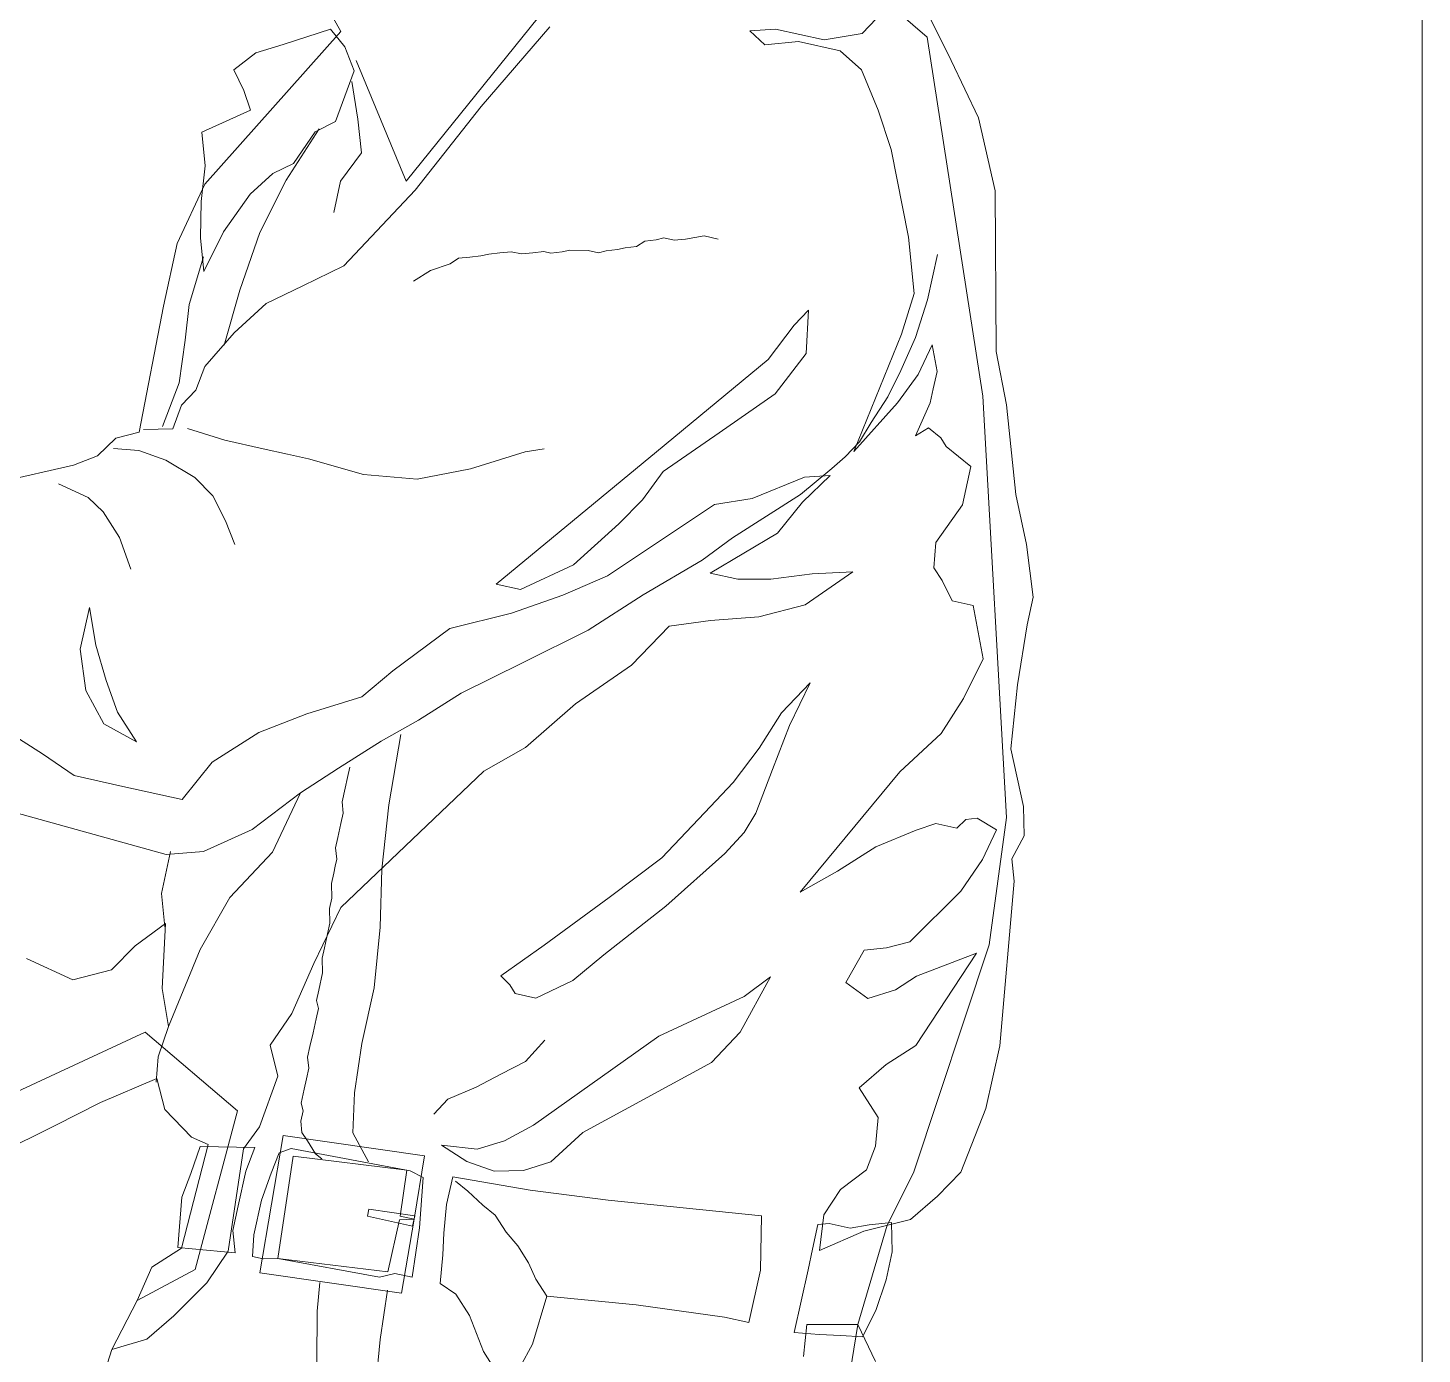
# Model space of a CAD drawing. Header units: millimetres. Extents: x -346728 to 1320345, y -537202 to -385966.
# Drawn here: x 702282 to 705301, y -499180 to -496309 of the extents above; entities that cross this region are included whole.
import ezdxf

# ---------------------------------------------------------------- set-up
doc = ezdxf.new("R2010")
doc.units = ezdxf.units.MM
doc.header["$LTSCALE"] = 100
doc.layers.add('MAY', color=2, linetype='Continuous', lineweight=13)
doc.layers.add('THAY', color=155, linetype='Continuous', lineweight=20)

msp = doc.modelspace()

# ---------------------------------------------------------------- linework, layer by layer
at = {"layer": 'MAY', "color": 33}
for p, q in [((703787.5, -495788.7, -881.1), (703101.5, -496640.6, -881.1)), ((704229.2, -496328.7, -881.1), (703884, -496031.3, -881.1)), ((702920.3, -496245, -881.1), (702959.7, -496316.9, -881.1)), ((703412.4, -496306.3, -881.1), (703263.7, -496478.9, -881.1)), ((704119.5, -496288.7, -881.1), (704088.6, -496321.4, -881.1)), ((704281.1, -496379.7, -881.1), (704237.5, -496291.1, -881.1)), ((702959.7, -496316.9, -881.1), (702665.5, -496646.9, -881.1)), ((702937.1, -496311.9, -881.1), (702835, -496344.7, -881.1)), ((702968.1, -496350.3, -881.1), (702937.1, -496311.9, -881.1)), ((703901.1, -496311.6, -881.1), (703845, -496315, -881.1)), ((703845, -496315, -881.1), (703877.7, -496345.9, -881.1)), ((703877.7, -496345.9, -881.1), (703950.5, -496338.3, -881.1)), ((704006.6, -496334.9, -881.1), (703901.1, -496311.6, -881.1)), ((703950.5, -496338.3, -881.1), (704040.9, -496358.3, -881.1)), ((704088.6, -496321.4, -881.1), (704006.6, -496334.9, -881.1)), ((704349.8, -497106, -881.1), (704229.2, -496328.7, -881.1)), ((702775.7, -496363.1, -881.1), (702728, -496400, -881.1)), ((702835, -496344.7, -881.1), (702775.7, -496363.1, -881.1)), ((702988.3, -496402.2, -881.1), (702968.1, -496350.3, -881.1)), ((704040.9, -496358.3, -881.1), (704087, -496400, -881.1)), ((703101.5, -496640.6, -881.1), (702993.2, -496379.6, -881.1)), ((704340.7, -496503.5, -881.1), (704281.1, -496379.7, -881.1)), ((702728, -496400, -881.1), (702749.8, -496444.3, -881.1)), ((702948.2, -496511.9, -881.1), (702988.3, -496402.2, -881.1)), ((702983.3, -496424.8, -881.1), (702996.7, -496506.8, -881.1)), ((704087, -496400, -881.1), (704123.1, -496487, -881.1)), ((702749.8, -496444.3, -881.1), (702764.1, -496487, -881.1)), ((702764.1, -496487, -881.1), (702658.7, -496534.8, -881.1)), ((703263.7, -496478.9, -881.1), (703120.8, -496660.6, -881.1)), ((704123.1, -496487, -881.1), (704151.6, -496572.3, -881.1)), ((702903.9, -496533.7, -881.1), (702948.2, -496511.9, -881.1)), ((702996.7, -496506.8, -881.1), (703004.4, -496579.6, -881.1)), ((704376.8, -496661.6, -881.1), (704340.7, -496503.5, -881.1)), ((702658.7, -496534.8, -881.1), (702666.3, -496607.6, -881.1)), ((702913.1, -496527.8, -881.1), (702841.3, -496638.4, -881.1)), ((702857.1, -496602.4, -881.1), (702903.9, -496533.7, -881.1)), ((703004.4, -496579.6, -881.1), (702959.3, -496640.7, -881.1)), ((704151.6, -496572.3, -881.1), (704188.7, -496762.3, -881.1)), ((702666.3, -496607.6, -881.1), (702657.2, -496684.6, -881.1)), ((702812.8, -496624.2, -881.1), (702857.1, -496602.4, -881.1)), ((702763.5, -496668.6, -881.1), (702812.8, -496624.2, -881.1)), ((702841.3, -496638.4, -881.1), (702784.5, -496752.2, -881.1)), ((702959.3, -496640.7, -881.1), (702944.3, -496708.5, -881.1)), ((702665.5, -496646.9, -881.1), (702605.4, -496775.9, -881.1)), ((702705.8, -496750.7, -881.1), (702763.5, -496668.6, -881.1)), ((703120.8, -496660.6, -881.1), (702966.2, -496824, -881.1)), ((702657.2, -496684.6, -881.1), (702655.6, -496763.3, -881.1)), ((702663.3, -496836.1, -881.1), (702705.8, -496750.7, -881.1)), ((702784.5, -496752.2, -881.1), (702741.1, -496877, -881.1)), ((703746.8, -496759.4, -881.1), (703705.8, -496766.2, -881.1)), ((703777, -496766.1, -881.1), (703746.8, -496759.4, -881.1)), ((702605.4, -496775.9, -881.1), (702575.5, -496911.5, -881.1)), ((702655.6, -496763.3, -881.1), (702663.3, -496836.1, -881.1)), ((703455.7, -496789.9, -881.1), (703438.9, -496794.1, -881.1)), ((703495, -496790.7, -881.1), (703455.7, -496789.9, -881.1)), ((703517.6, -496795.7, -881.1), (703495, -496790.7, -881.1)), ((703534.3, -496791.5, -881.1), (703517.6, -496795.7, -881.1)), ((703558.6, -496789, -881.1), (703534.3, -496791.5, -881.1)), ((703575.3, -496784.8, -881.1), (703558.6, -496789, -881.1)), ((703599.6, -496782.2, -881.1), (703575.3, -496784.8, -881.1)), ((703618, -496770.5, -881.1), (703599.6, -496782.2, -881.1)), ((703642.2, -496767.9, -881.1), (703618, -496770.5, -881.1)), ((703659, -496763.7, -881.1), (703642.2, -496767.9, -881.1)), ((703681.6, -496768.7, -881.1), (703659, -496763.7, -881.1)), ((703705.8, -496766.2, -881.1), (703681.6, -496768.7, -881.1)), ((704188.7, -496762.3, -881.1), (704201.4, -496883.6, -881.1)), ((702662.4, -496804.3, -881.1), (702631.5, -496908.1, -881.1)), ((703196.3, -496819.5, -881.1), (703153.6, -496833.8, -881.1)), ((703214.7, -496807.8, -881.1), (703196.3, -496819.5, -881.1)), ((703238.9, -496805.2, -881.1), (703214.7, -496807.8, -881.1)), ((703263.2, -496802.7, -881.1), (703238.9, -496805.2, -881.1)), ((703279.9, -496798.5, -881.1), (703263.2, -496802.7, -881.1)), ((703304.2, -496796, -881.1), (703279.9, -496798.5, -881.1)), ((703328.5, -496793.4, -881.1), (703304.2, -496796, -881.1)), ((703351.1, -496798.4, -881.1), (703328.5, -496793.4, -881.1)), ((703375.3, -496795.9, -881.1), (703351.1, -496798.4, -881.1)), ((703399.6, -496793.3, -881.1), (703375.3, -496795.9, -881.1)), ((703414.7, -496796.7, -881.1), (703399.6, -496793.3, -881.1)), ((703438.9, -496794.1, -881.1), (703414.7, -496796.7, -881.1)), ((704229.8, -496897.8, -881.1), (704251.5, -496799.8, -881.1)), ((702966.2, -496824, -881.1), (702877.5, -496867.6, -881.1)), ((703153.6, -496833.8, -881.1), (703116.8, -496857.3, -881.1)), ((702741.1, -496877, -881.1), (702707, -496995.8, -881.1)), ((702877.5, -496867.6, -881.1), (702798.1, -496905.4, -881.1)), ((702575.5, -496911.5, -881.1), (702523.1, -497184.4, -881.1)), ((702631.5, -496908.1, -881.1), (702622.4, -496985.1, -881.1)), ((702798.1, -496905.4, -881.1), (702728.7, -496969, -881.1)), ((704201.4, -496883.6, -881.1), (704173.9, -496972.3, -881.1)), ((704204, -496979, -881.1), (704229.8, -496897.8, -881.1)), ((703972.1, -496919.8, -881.1), (703941.2, -496952.5, -881.1)), ((703967.2, -497013.6, -881.1), (703972.1, -496919.8, -881.1)), ((702728.7, -496969, -881.1), (702665.2, -497041.9, -881.1)), ((703941.2, -496952.5, -881.1), (703885.2, -497027.1, -881.1)), ((704173.9, -496972.3, -881.1), (704070.4, -497226, -881.1)), ((702622.4, -496985.1, -881.1), (702610, -497077.1, -881.1)), ((704172.3, -497051, -881.1), (704204, -496979, -881.1)), ((704210, -497059.3, -881.1), (704240, -496994.8, -881.1)), ((704240, -496994.8, -881.1), (704251, -497052.6, -881.1)), ((703885.2, -497027.1, -881.1), (703643.6, -497226.5, -881.1)), ((703900.4, -497101.5, -881.1), (703967.2, -497013.6, -881.1)), ((702665.2, -497041.9, -881.1), (702646, -497093, -881.1)), ((704143.9, -497107.9, -881.1), (704172.3, -497051, -881.1)), ((704164.8, -497120.4, -881.1), (704210, -497059.3, -881.1)), ((704251, -497052.6, -881.1), (704242.6, -497090.2, -881.1)), ((702610, -497077.1, -881.1), (702573.3, -497171.7, -881.1)), ((702646, -497093, -881.1), (702615.1, -497125.7, -881.1)), ((704242.6, -497090.2, -881.1), (704236, -497120.4, -881.1)), ((703779.2, -497185.3, -881.1), (703900.4, -497101.5, -881.1)), ((704070.4, -497226, -881.1), (704164.8, -497120.4, -881.1)), ((704108, -497163.2, -881.1), (704143.9, -497107.9, -881.1)), ((704236, -497120.4, -881.1), (704204.3, -497192.4, -881.1)), ((704401.1, -498018.1, -881.1), (704349.8, -497106, -881.1)), ((702615.1, -497125.7, -881.1), (702595.9, -497176.7, -881.1)), ((702595.9, -497176.7, -881.1), (702532.3, -497178.5, -881.1)), ((702627.7, -497175.9, -881.1), (702708.9, -497201.7, -881.1)), ((704082.9, -497205.1, -881.1), (704108, -497163.2, -881.1)), ((704204.3, -497192.4, -881.1), (704231.9, -497174.8, -881.1)), ((704231.9, -497174.8, -881.1), (704258.7, -497196.5, -881.1)), ((702472.9, -497197, -881.1), (702432.8, -497235.5, -881.1)), ((702523.1, -497184.4, -881.1), (702472.9, -497197, -881.1)), ((702708.9, -497201.7, -881.1), (702791.8, -497220, -881.1)), ((703657.9, -497269.2, -881.1), (703779.2, -497185.3, -881.1)), ((704052, -497237.7, -881.1), (704082.9, -497205.1, -881.1)), ((704258.7, -497196.5, -881.1), (704270.4, -497214.9, -881.1)), ((702432.8, -497235.5, -881.1), (702380.9, -497255.7, -881.1)), ((702467.9, -497219.6, -881.1), (702522.3, -497223.7, -881.1)), ((702522.3, -497223.7, -881.1), (702580.9, -497244.5, -881.1)), ((702580.9, -497244.5, -881.1), (702643.7, -497282.1, -881.1)), ((702791.8, -497220, -881.1), (702844.5, -497231.7, -881.1)), ((702844.5, -497231.7, -881.1), (702889.7, -497241.7, -881.1)), ((702889.7, -497241.7, -881.1), (703008.6, -497275.8, -881.1)), ((703240.3, -497263.8, -881.1), (703359.1, -497226.9, -881.1)), ((703643.6, -497226.5, -881.1), (703295.9, -497513.1, -881.1)), ((703359.1, -497226.9, -881.1), (703400.1, -497220.1, -881.1)), ((704022.8, -497262.9, -881.1), (704052, -497237.7, -881.1)), ((704270.4, -497214.9, -881.1), (704324, -497258.3, -881.1)), ((702380.9, -497255.7, -881.1), (702222.8, -497291.8, -881.1)), ((703124.9, -497285.7, -881.1), (703240.3, -497263.8, -881.1)), ((703612.8, -497330.3, -881.1), (703657.9, -497269.2, -881.1)), ((703955, -497319, -881.1), (704022.8, -497262.9, -881.1)), ((704324, -497258.3, -881.1), (704305.7, -497341.2, -881.1)), ((702348.3, -497295.9, -881.1), (702412.8, -497325.9, -881.1)), ((702643.7, -497282.1, -881.1), (702682.3, -497322.2, -881.1)), ((703008.6, -497275.8, -881.1), (703124.9, -497285.7, -881.1)), ((703963.4, -497281.4, -881.1), (703850.5, -497327.5, -881.1)), ((703959.2, -497335.8, -881.1), (704019.4, -497277.9, -881.1)), ((704019.4, -497277.9, -881.1), (703963.4, -497281.4, -881.1)), ((702412.8, -497325.9, -881.1), (702445.5, -497356.8, -881.1)), ((702682.3, -497322.2, -881.1), (702709.9, -497375.8, -881.1)), ((703561.8, -497382.3, -881.1), (703612.8, -497330.3, -881.1)), ((703850.5, -497327.5, -881.1), (703768.5, -497341, -881.1)), ((703881.5, -497366, -881.1), (703955, -497319, -881.1)), ((702445.5, -497356.8, -881.1), (702480.7, -497412, -881.1)), ((703768.5, -497341, -881.1), (703536.8, -497495.3, -881.1)), ((703904.9, -497402.8, -881.1), (703959.2, -497335.8, -881.1)), ((704305.7, -497341.2, -881.1), (704248.1, -497423.3, -881.1)), ((702709.9, -497375.8, -881.1), (702730.1, -497427.6, -881.1)), ((703463.2, -497471.1, -881.1), (703561.8, -497382.3, -881.1)), ((703807.9, -497412.9, -881.1), (703881.5, -497366, -881.1)), ((702480.7, -497412, -881.1), (702505, -497480.6, -881.1)), ((703741.8, -497461.5, -881.1), (703807.9, -497412.9, -881.1)), ((703759.4, -497489.1, -881.1), (703904.9, -497402.8, -881.1)), ((704248.1, -497423.3, -881.1), (704243.9, -497477.7, -881.1)), ((703348.6, -497524.8, -881.1), (703463.2, -497471.1, -881.1)), ((703614.7, -497536.2, -881.1), (703741.8, -497461.5, -881.1)), ((704243.9, -497477.7, -881.1), (704261.5, -497505.3, -881.1)), ((703295.9, -497513.1, -881.1), (703348.6, -497524.8, -881.1)), ((703536.8, -497495.3, -881.1), (703440.7, -497537.2, -881.1)), ((703819.7, -497502.4, -881.1), (703759.4, -497489.1, -881.1)), ((703890.8, -497502.4, -881.1), (703819.7, -497502.4, -881.1)), ((703980.4, -497490.5, -881.1), (703890.8, -497502.4, -881.1)), ((703965.4, -497558.3, -881.1), (704068.2, -497486.2, -881.1)), ((704068.2, -497486.2, -881.1), (703980.4, -497490.5, -881.1)), ((704261.5, -497505.3, -881.1), (704283.4, -497549.6, -881.1)), ((703440.7, -497537.2, -881.1), (703329.4, -497575.8, -881.1)), ((703495.2, -497612.5, -881.1), (703614.7, -497536.2, -881.1)), ((702415.6, -497563.6, -881.1), (702395.6, -497654, -881.1)), ((702429.1, -497645.6, -881.1), (702415.6, -497563.6, -881.1)), ((703329.4, -497575.8, -881.1), (703195.6, -497609.5, -881.1)), ((703865, -497583.6, -881.1), (703965.4, -497558.3, -881.1)), ((704283.4, -497549.6, -881.1), (704328.6, -497559.6, -881.1)), ((704328.6, -497559.6, -881.1), (704350.5, -497675, -881.1)), ((703589, -497688.5, -881.1), (703670.9, -497603.9, -881.1)), ((703670.9, -497603.9, -881.1), (703760.4, -497592.1, -881.1)), ((703760.4, -497592.1, -881.1), (703865, -497583.6, -881.1)), ((703195.6, -497609.5, -881.1), (703072.7, -497700.8, -881.1)), ((703353, -497683.8, -881.1), (703495.2, -497612.5, -881.1)), ((702395.6, -497654, -881.1), (702407.5, -497743.5, -881.1)), ((702451.8, -497721.7, -881.1), (702429.1, -497645.6, -881.1)), ((703220, -497749.2, -881.1), (703353, -497683.8, -881.1)), ((703467.7, -497772.3, -881.1), (703589, -497688.5, -881.1)), ((704350.5, -497675, -881.1), (704307.9, -497760.4, -881.1)), ((702476.1, -497790.3, -881.1), (702451.8, -497721.7, -881.1)), ((703072.7, -497700.8, -881.1), (703005, -497757, -881.1)), ((703975.6, -497726.5, -881.1), (703913.8, -497791.9, -881.1)), ((703931.4, -497819.5, -881.1), (703975.6, -497726.5, -881.1)), ((702407.5, -497743.5, -881.1), (702446.9, -497815.4, -881.1)), ((703005, -497757, -881.1), (702886.2, -497794, -881.1)), ((703128, -497807.9, -881.1), (703220, -497749.2, -881.1)), ((703359.9, -497867, -881.1), (703467.7, -497772.3, -881.1)), ((704307.9, -497760.4, -881.1), (704259.4, -497836.6, -881.1)), ((702446.9, -497815.4, -881.1), (702517.2, -497854.6, -881.1)), ((702517.2, -497854.6, -881.1), (702476.1, -497790.3, -881.1)), ((702886.2, -497794, -881.1), (702782.5, -497834.2, -881.1)), ((703046.9, -497853.2, -881.1), (703128, -497807.9, -881.1)), ((703913.8, -497791.9, -881.1), (703865.3, -497868.1, -881.1)), ((702313.9, -497880.8, -881.1), (702237.7, -497832.4, -881.1)), ((702782.5, -497834.2, -881.1), (702681.3, -497898.8, -881.1)), ((703089.6, -497838.9, -881.1), (703063.8, -497991.2, -881.1)), ((703894.7, -497914.1, -881.1), (703931.4, -497819.5, -881.1)), ((704259.4, -497836.6, -881.1), (704170, -497919.6, -881.1)), ((702954.9, -497911.9, -881.1), (703046.9, -497853.2, -881.1)), ((703269.6, -497918.2, -881.1), (703359.9, -497867, -881.1)), ((703865.3, -497868.1, -881.1), (703809.4, -497942.6, -881.1)), ((702382.6, -497927.6, -881.1), (702313.9, -497880.8, -881.1)), ((702681.3, -497898.8, -881.1), (702616.1, -497979.2, -881.1)), ((702488, -497950.9, -881.1), (702382.6, -497927.6, -881.1)), ((702872.2, -497964.7, -881.1), (702954.9, -497911.9, -881.1)), ((702959.5, -498213.1, -881.1), (703269.6, -497918.2, -881.1)), ((702974.2, -497931.9, -881.1), (702969.2, -497954.5, -881.1)), ((702979.2, -497909.3, -881.1), (702974.2, -497931.9, -881.1)), ((703858, -498008.7, -881.1), (703894.7, -497914.1, -881.1)), ((704170, -497919.6, -881.1), (703954.4, -498180.1, -881.1)), ((702016.1, -497941.4, -881.1), (702581.9, -498098.1, -881.1)), ((702616.1, -497979.2, -881.1), (702488, -497950.9, -881.1)), ((702767.6, -498044.3, -881.1), (702872.2, -497964.7, -881.1)), ((702872.2, -497964.7, -881.1), (702812.1, -498093.6, -881.1)), ((702969.2, -497954.5, -881.1), (702962.6, -497984.7, -881.1)), ((703809.4, -497942.6, -881.1), (703747.5, -498008, -881.1)), ((702962.6, -497984.7, -881.1), (702965.1, -498008.9, -881.1)), ((703063.8, -497991.2, -881.1), (703048.9, -498130.2, -881.1)), ((702965.1, -498008.9, -881.1), (702960.1, -498031.5, -881.1)), ((703747.5, -498008, -881.1), (703654.7, -498106, -881.1)), ((703832.9, -498050.5, -881.1), (703858, -498008.7, -881.1)), ((704293.2, -498041.6, -881.1), (704313.2, -498022.4, -881.1)), ((704313.2, -498022.4, -881.1), (704337.5, -498019.8, -881.1)), ((704337.5, -498019.8, -881.1), (704379.3, -498044.9, -881.1)), ((702662.3, -498092.1, -881.1), (702767.6, -498044.3, -881.1)), ((702960.1, -498031.5, -881.1), (702953.4, -498061.7, -881.1)), ((703791.1, -498096.6, -881.1), (703832.9, -498050.5, -881.1)), ((704118.3, -498082, -881.1), (704205.3, -498045.9, -881.1)), ((704205.3, -498045.9, -881.1), (704248, -498031.6, -881.1)), ((704248, -498031.6, -881.1), (704293.2, -498041.6, -881.1)), ((704379.3, -498044.9, -881.1), (704349.3, -498109.3, -881.1)), ((702953.4, -498061.7, -881.1), (702948.4, -498084.3, -881.1)), ((702948.4, -498084.3, -881.1), (702951, -498108.5, -881.1)), ((704035.5, -498134.8, -881.1), (704118.3, -498082, -881.1)), ((702591.1, -498092.2, -881.1), (702571.2, -498182.6, -881.1)), ((702581.9, -498098.1, -881.1), (702662.3, -498092.1, -881.1)), ((702812.1, -498093.6, -881.1), (702719.3, -498191.6, -881.1)), ((702951, -498108.5, -881.1), (702947.7, -498123.6, -881.1)), ((703654.7, -498106, -881.1), (703541, -498191.5, -881.1)), ((703663.2, -498210.6, -881.1), (703791.1, -498096.6, -881.1)), ((704349.3, -498109.3, -881.1), (704302.5, -498178, -881.1)), ((702944.3, -498138.6, -881.1), (702939.3, -498161.2, -881.1)), ((702947.7, -498123.6, -881.1), (702944.3, -498138.6, -881.1)), ((703048.9, -498130.2, -881.1), (703044.9, -498255.7, -881.1)), ((703954.4, -498180.1, -881.1), (704035.5, -498134.8, -881.1)), ((702939.3, -498161.2, -881.1), (702940.2, -498193, -881.1)), ((704302.5, -498178, -881.1), (704191.4, -498287.8, -881.1)), ((702571.2, -498182.6, -881.1), (702578.8, -498255.4, -881.1)), ((702719.3, -498191.6, -881.1), (702655, -498303.9, -881.1)), ((702940.2, -498193, -881.1), (702935.2, -498215.6, -881.1)), ((703541, -498191.5, -881.1), (703399.7, -498294.6, -881.1)), ((703529.5, -498315.3, -881.1), (703663.2, -498210.6, -881.1)), ((702901, -498334.5, -881.1), (702959.5, -498213.1, -881.1)), ((702935.2, -498215.6, -881.1), (702936.1, -498247.4, -881.1)), ((702580.4, -498247.9, -881.1), (702514.4, -498296.5, -881.1)), ((702573.1, -498388.5, -881.1), (702580.4, -498247.9, -881.1)), ((702931.1, -498270, -881.1), (702924.4, -498300.2, -881.1)), ((702936.1, -498247.4, -881.1), (702931.1, -498270, -881.1)), ((703044.9, -498255.7, -881.1), (703031.7, -498387.1, -881.1)), ((702514.4, -498296.5, -881.1), (702463.4, -498348.4, -881.1)), ((702924.4, -498300.2, -881.1), (702919.4, -498322.8, -881.1)), ((703399.7, -498294.6, -881.1), (703306.1, -498360.8, -881.1)), ((704141.2, -498300.4, -881.1), (704092.6, -498305.5, -881.1)), ((704191.4, -498287.8, -881.1), (704141.2, -498300.4, -881.1)), ((704199.5, -498787.3, -881.1), (704363.8, -498294.3, -881.1)), ((702379.8, -498369.5, -881.1), (702279.3, -498323.6, -881.1)), ((702655, -498303.9, -881.1), (702586.6, -498470.5, -881.1)), ((702919.4, -498322.8, -881.1), (702920.3, -498354.6, -881.1)), ((703461.8, -498371.5, -881.1), (703529.5, -498315.3, -881.1)), ((704092.6, -498305.5, -881.1), (704053.4, -498375.8, -881.1)), ((704336.2, -498311.9, -881.1), (704205, -498512, -881.1)), ((704206.5, -498362.2, -881.1), (704336.2, -498311.9, -881.1)), ((702463.4, -498348.4, -881.1), (702379.8, -498369.5, -881.1)), ((702853.5, -498442.5, -881.1), (702901, -498334.5, -881.1)), ((702920.3, -498354.6, -881.1), (702912, -498392.2, -881.1)), ((703306.1, -498360.8, -881.1), (703325.4, -498380.9, -881.1)), ((702586.6, -498470.5, -881.1), (702573.1, -498388.5, -881.1)), ((703031.7, -498387.1, -881.1), (703005, -498507.6, -881.1)), ((703325.4, -498380.9, -881.1), (703337.1, -498399.3, -881.1)), ((703382.3, -498409.2, -881.1), (703461.8, -498371.5, -881.1)), ((703824.2, -498483.2, -881.1), (703890.2, -498363.4, -881.1)), ((703890.2, -498363.4, -881.1), (703833.3, -498406.2, -881.1)), ((704053.4, -498375.8, -881.1), (704101.1, -498410.1, -881.1)), ((704101.1, -498410.1, -881.1), (704160.5, -498391.6, -881.1)), ((704160.5, -498391.6, -881.1), (704206.5, -498362.2, -881.1)), ((702912, -498392.2, -881.1), (702907, -498414.8, -881.1)), ((702907, -498414.8, -881.1), (702911.2, -498431.6, -881.1)), ((703337.1, -498399.3, -881.1), (703359.7, -498404.3, -881.1)), ((703359.7, -498404.3, -881.1), (703382.3, -498409.2, -881.1)), ((703833.3, -498406.2, -881.1), (703648.5, -498491.8, -881.1)), ((702806.7, -498511.2, -881.1), (702853.5, -498442.5, -881.1)), ((702911.2, -498431.6, -881.1), (702906.2, -498454.2, -881.1)), ((702586.6, -498470.5, -881.1), (702564.1, -498536.6, -881.1)), ((702906.2, -498454.2, -881.1), (702899.6, -498484.3, -881.1)), ((701682.5, -498879.1, -881.1), (702536.4, -498483.1, -881.1)), ((702536.4, -498483.1, -881.1), (702735.7, -498653.5, -881.1)), ((702823.5, -498578.1, -881.1), (702806.7, -498511.2, -881.1)), ((702899.6, -498484.3, -881.1), (702892.9, -498514.4, -881.1)), ((703005, -498507.6, -881.1), (702989.3, -498614.7, -881.1)), ((703401.7, -498500.4, -881.1), (703359.9, -498546.5, -881.1)), ((703648.5, -498491.8, -881.1), (703376.8, -498684.6, -881.1)), ((703762.4, -498548.5, -881.1), (703824.2, -498483.2, -881.1)), ((704205, -498512, -881.1), (704140.6, -498553.1, -881.1)), ((702564.1, -498536.6, -881.1), (702559.9, -498591, -881.1)), ((702892.9, -498514.4, -881.1), (702887.9, -498537, -881.1)), ((702887.9, -498537, -881.1), (702890.4, -498561.3, -881.1)), ((702890.4, -498561.3, -881.1), (702885.5, -498583.9, -881.1)), ((703359.9, -498546.5, -881.1), (703306.4, -498574.2, -881.1)), ((703483.9, -498700.3, -881.1), (703762.4, -498548.5, -881.1)), ((704140.6, -498553.1, -881.1), (704082.1, -498603.4, -881.1)), ((702439.5, -498635.5, -881.1), (702561.6, -498583.5, -881.1)), ((702561.6, -498583.5, -881.1), (702578.4, -498650.4, -881.1)), ((702783.5, -498687.8, -881.1), (702823.5, -498578.1, -881.1)), ((702885.5, -498583.9, -881.1), (702880.5, -498606.5, -881.1)), ((703252.8, -498601.9, -881.1), (703191.8, -498627.9, -881.1)), ((703306.4, -498574.2, -881.1), (703252.8, -498601.9, -881.1)), ((704356.6, -498648.2, -881.1), (704371.6, -498580.4, -881.1)), ((702880.5, -498606.5, -881.1), (702873.8, -498636.6, -881.1)), ((702989.3, -498614.7, -881.1), (702986, -498700.9, -881.1)), ((703191.8, -498627.9, -881.1), (703160.9, -498660.6, -881.1)), ((704082.1, -498603.4, -881.1), (704123.2, -498667.8, -881.1)), ((702341.6, -498685, -881.1), (702439.5, -498635.5, -881.1)), ((702578.4, -498650.4, -881.1), (702636.2, -498710.6, -881.1)), ((702735.7, -498653.5, -881.1), (702644.1, -498996.7, -881.1)), ((702878, -498653.4, -881.1), (702873, -498676, -881.1)), ((702873.8, -498636.6, -881.1), (702878, -498653.4, -881.1)), ((704302.4, -498786.4, -881.1), (704356.6, -498648.2, -881.1)), ((702022.2, -498843.5, -881.1), (702341.6, -498685, -881.1)), ((702749.2, -498735.5, -881.1), (702783.5, -498687.8, -881.1)), ((702873, -498676, -881.1), (702875.5, -498700.2, -881.1)), ((703376.8, -498684.6, -881.1), (703314.1, -498718.1, -881.1)), ((704123.2, -498667.8, -881.1), (704117.4, -498729.7, -881.1)), ((702636.2, -498710.6, -881.1), (702672.2, -498726.4, -881.1)), ((702784.7, -499004.1, -881.1), (702834.6, -498707, -881.1)), ((702834.6, -498707, -881.1), (703140.9, -498751, -881.1)), ((702875.5, -498700.2, -881.1), (702887.3, -498718.6, -881.1)), ((702887.3, -498718.6, -881.1), (702904.9, -498746.2, -881.1)), ((702986, -498700.9, -881.1), (703019.6, -498763.7, -881.1)), ((703314.1, -498718.1, -881.1), (703254.7, -498736.6, -881.1)), ((703414.5, -498764, -881.1), (703483.9, -498700.3, -881.1)), ((702672.2, -498726.4, -881.1), (702614.8, -498950.8, -881.1)), ((702655.5, -498730.6, -881.1), (702634.7, -498789.2, -881.1)), ((702773.5, -498733, -881.1), (702655.5, -498730.6, -881.1)), ((702716, -498957.3, -881.1), (702749.2, -498735.5, -881.1)), ((702754.3, -498784.1, -881.1), (702773.5, -498733, -881.1)), ((702826.2, -498744.6, -881.1), (702808.7, -498788.2, -881.1)), ((702856.4, -498751.3, -881.1), (702823.2, -498973.1, -881.1)), ((702852.2, -498734.6, -881.1), (702826.2, -498744.6, -881.1)), ((703110, -498783.6, -881.1), (702852.2, -498734.6, -881.1)), ((703102.4, -498782, -881.1), (702856.4, -498751.3, -881.1)), ((702904.9, -498746.2, -881.1), (702918.3, -498757.1, -881.1)), ((703140.9, -498751, -881.1), (703118.5, -498888.2, -881.1)), ((703254.7, -498736.6, -881.1), (703177.7, -498727.5, -881.1)), ((703177.7, -498727.5, -881.1), (703232.9, -498763.4, -881.1)), ((704117.4, -498729.7, -881.1), (704098.2, -498780.8, -881.1)), ((702737.7, -498859.4, -881.1), (702754.3, -498784.1, -881.1)), ((703088.3, -498881.6, -881.1), (703102.4, -498782, -881.1)), ((703138.4, -498797.8, -881.1), (703110, -498783.6, -881.1)), ((703232.9, -498763.4, -881.1), (703291.5, -498784.3, -881.1)), ((703291.5, -498784.3, -881.1), (703355.1, -498782.5, -881.1)), ((703355.1, -498782.5, -881.1), (703414.5, -498764, -881.1)), ((704098.2, -498780.8, -881.1), (704041.4, -498823.5, -881.1)), ((702634.7, -498789.2, -881.1), (702615.5, -498840.3, -881.1)), ((702808.7, -498788.2, -881.1), (702787.9, -498846.8, -881.1)), ((703130.2, -498906.6, -881.1), (703138.4, -498797.8, -881.1)), ((703202, -498796.1, -881.1), (703188.7, -498856.3, -881.1)), ((703369.4, -498825.2, -881.1), (703202, -498796.1, -881.1)), ((703207.9, -498805.3, -881.1), (703234.7, -498827, -881.1)), ((704142.7, -498901.2, -881.1), (704199.5, -498787.3, -881.1)), ((704251.4, -498838.3, -881.1), (704302.4, -498786.4, -881.1)), ((702615.5, -498840.3, -881.1), (702607.2, -498949.1, -881.1)), ((703234.7, -498827, -881.1), (703267.4, -498857.9, -881.1)), ((703538.5, -498846.7, -881.1), (703369.4, -498825.2, -881.1)), ((704041.4, -498823.5, -881.1), (704005.5, -498878.8, -881.1)), ((704192.9, -498888.6, -881.1), (704251.4, -498838.3, -881.1)), ((702726, -498912.1, -881.1), (702737.7, -498859.4, -881.1)), ((702787.9, -498846.8, -881.1), (702771.2, -498922.1, -881.1)), ((703020.5, -498866.6, -881.1), (703017.2, -498881.7, -881.1)), ((703120.1, -498880.7, -881.1), (703020.5, -498866.6, -881.1)), ((703188.7, -498856.3, -881.1), (703182.9, -498918.3, -881.1)), ((703267.4, -498857.9, -881.1), (703294.2, -498879.6, -881.1)), ((703870.7, -498880.6, -881.1), (703538.5, -498846.7, -881.1)), ((703017.2, -498881.7, -881.1), (703115.1, -498903.3, -881.1)), ((703061.7, -499002.1, -881.1), (703086.7, -498889.1, -881.1)), ((703086.7, -498889.1, -881.1), (703118.5, -498888.2, -881.1)), ((703118.5, -498888.2, -881.1), (703088.3, -498881.6, -881.1)), ((703118.5, -498888.2, -881.1), (703091, -499048.1, -881.1)), ((703115.1, -498903.3, -881.1), (703120.1, -498880.7, -881.1)), ((703294.2, -498879.6, -881.1), (703317.6, -498916.4, -881.1)), ((703868.4, -498998.6, -881.1), (703870.7, -498880.6, -881.1)), ((703992.9, -498899.7, -881.1), (703981.3, -498952.5, -881.1)), ((704017.2, -498897.2, -881.1), (703992.9, -498899.7, -881.1)), ((704005.5, -498878.8, -881.1), (703996.4, -498955.8, -881.1)), ((704062.4, -498907.2, -881.1), (704017.2, -498897.2, -881.1)), ((704103.4, -498900.4, -881.1), (704062.4, -498907.2, -881.1)), ((704079.4, -499116.3, -881.1), (704142.7, -498901.2, -881.1)), ((704092.5, -498913.8, -881.1), (704192.9, -498888.6, -881.1)), ((704151.9, -498895.3, -881.1), (704103.4, -498900.4, -881.1)), ((704153.7, -498958.9, -881.1), (704151.9, -498895.3, -881.1)), ((702731.1, -498960.7, -881.1), (702726, -498912.1, -881.1)), ((702771.2, -498922.1, -881.1), (702768.8, -498969, -881.1)), ((703114.4, -499013.8, -881.1), (703130.2, -498906.6, -881.1)), ((703182.9, -498918.3, -881.1), (703180.5, -498965.1, -881.1)), ((703317.6, -498916.4, -881.1), (703342.8, -498945.7, -881.1)), ((703996.4, -498955.8, -881.1), (704092.5, -498913.8, -881.1)), ((702614.8, -498950.8, -881.1), (702550.4, -498991.8, -881.1)), ((702607.2, -498949.1, -881.1), (702731.1, -498960.7, -881.1)), ((702669.3, -499026, -881.1), (702716, -498957.3, -881.1)), ((703180.5, -498965.1, -881.1), (703174.7, -499027.1, -881.1)), ((703342.8, -498945.7, -881.1), (703366.3, -498982.5, -881.1)), ((703981.3, -498952.5, -881.1), (703971.3, -498997.7, -881.1)), ((704140.4, -499019.2, -881.1), (704153.7, -498958.9, -881.1)), ((702550.4, -498991.8, -881.1), (702518.7, -499063.8, -881.1)), ((702768.8, -498969, -881.1), (702791.4, -498974, -881.1)), ((702791.4, -498974, -881.1), (702823.2, -498973.1, -881.1)), ((702823.2, -498973.1, -881.1), (703043.3, -499013.8, -881.1)), ((702823.2, -498973.1, -881.1), (703061.7, -499002.1, -881.1)), ((703366.3, -498982.5, -881.1), (703382.2, -499017.6, -881.1)), ((702644.1, -498996.7, -881.1), (702518.7, -499063.8, -881.1)), ((703091, -499048.1, -881.1), (702784.7, -499004.1, -881.1)), ((702908.7, -499086.8, -881.1), (702914.4, -499024.9, -881.1)), ((703043.3, -499013.8, -881.1), (703076.8, -499005.4, -881.1)), ((703076.8, -499005.4, -881.1), (703114.4, -499013.8, -881.1)), ((703382.2, -499017.6, -881.1), (703405.7, -499054.4, -881.1)), ((703843.4, -499111.6, -881.1), (703868.4, -498998.6, -881.1)), ((703971.3, -498997.7, -881.1), (703956.3, -499065.5, -881.1)), ((704117.8, -499085.3, -881.1), (704140.4, -499019.2, -881.1)), ((702598.2, -499097.2, -881.1), (702669.3, -499026, -881.1)), ((703060.9, -499041.4, -881.1), (703045.1, -499148.6, -881.1)), ((703174.7, -499027.1, -881.1), (703209, -499050.5, -881.1)), ((703209, -499050.5, -881.1), (703238.4, -499096.4, -881.1)), ((703374.8, -499158.2, -881.1), (703405.7, -499054.4, -881.1)), ((703405.7, -499054.4, -881.1), (703599, -499073.4, -881.1)), ((702518.7, -499063.8, -881.1), (702463.6, -499170.2, -881.1)), ((702518.7, -499063.8, -881.1), (702463.6, -499170.2, -881.1)), ((703599, -499073.4, -881.1), (703790.7, -499100, -881.1)), ((703956.3, -499065.5, -881.1), (703941.3, -499133.3, -881.1)), ((704089.5, -499142.3, -881.1), (704117.8, -499085.3, -881.1)), ((702539.7, -499147.5, -881.1), (702598.2, -499097.2, -881.1)), ((702907.9, -499197.3, -881.1), (702908.7, -499086.8, -881.1)), ((703238.4, -499096.4, -881.1), (703268.6, -499174.2, -881.1)), ((703790.7, -499100, -881.1), (703843.4, -499111.6, -881.1)), ((703968.9, -499115.6, -881.1), (703961.5, -499185.1, -881.1)), ((704079.4, -499116.3, -881.1), (703968.9, -499115.6, -881.1)), ((703941.3, -499133.3, -881.1), (703995.7, -499137.4, -881.1)), ((703995.7, -499137.4, -881.1), (704042.6, -499139.8, -881.1)), ((704042.6, -499139.8, -881.1), (704089.5, -499142.3, -881.1)), ((704057, -499253.6, -881.1), (704079.4, -499116.3, -881.1)), ((704117.1, -499195.8, -881.1), (704079.4, -499116.3, -881.1)), ((702463.6, -499170.2, -881.1), (702436.1, -499258.9, -881.1)), ((702463.6, -499170.2, -881.1), (702539.7, -499147.5, -881.1)), ((703045.1, -499148.6, -881.1), (703031.9, -499280, -881.1)), ((703268.6, -499174.2, -881.1), (703315.5, -499247.8, -881.1)), ((703348.1, -499207.6, -881.1), (703374.8, -499158.2, -881.1))]:
    msp.add_line(p, q, dxfattribs=at)
at = {"layer": 'MAY', "color": 8}
for p, q in [((704378.9, -497009.7, -881.1), (704376.8, -496661.6, -881.1)), ((704400.8, -497125.2, -881.1), (704378.9, -497009.7, -881.1)), ((704421.1, -497319.3, -881.1), (704400.8, -497125.2, -881.1)), ((704444.7, -497427.2, -881.1), (704421.1, -497319.3, -881.1)), ((704459.1, -497541, -881.1), (704444.7, -497427.2, -881.1)), ((704445.8, -497601.3, -881.1), (704459.1, -497541, -881.1)), ((704425, -497731, -881.1), (704445.8, -497601.3, -881.1)), ((704410.1, -497869.9, -881.1), (704425, -497731, -881.1)), ((704437.9, -497994.6, -881.1), (704410.1, -497869.9, -881.1)), ((704439.6, -498058.2, -881.1), (704437.9, -497994.6, -881.1)), ((704363.8, -498294.3, -881.1), (704401.1, -498018.1, -881.1)), ((704412.9, -498107.6, -881.1), (704439.6, -498058.2, -881.1)), ((704418, -498156.1, -881.1), (704412.9, -498107.6, -881.1)), ((704386.6, -498512.6, -881.1), (704418, -498156.1, -881.1)), ((704371.6, -498580.4, -881.1), (704386.6, -498512.6, -881.1))]:
    msp.add_line(p, q, dxfattribs=at)
at = {"layer": 'THAY', "color": 3}
msp.add_line((705300.9, -488707.9, -881.1), (705300.9, -500697.6, -881.1), dxfattribs=at)

doc.saveas('drawing.dxf')
